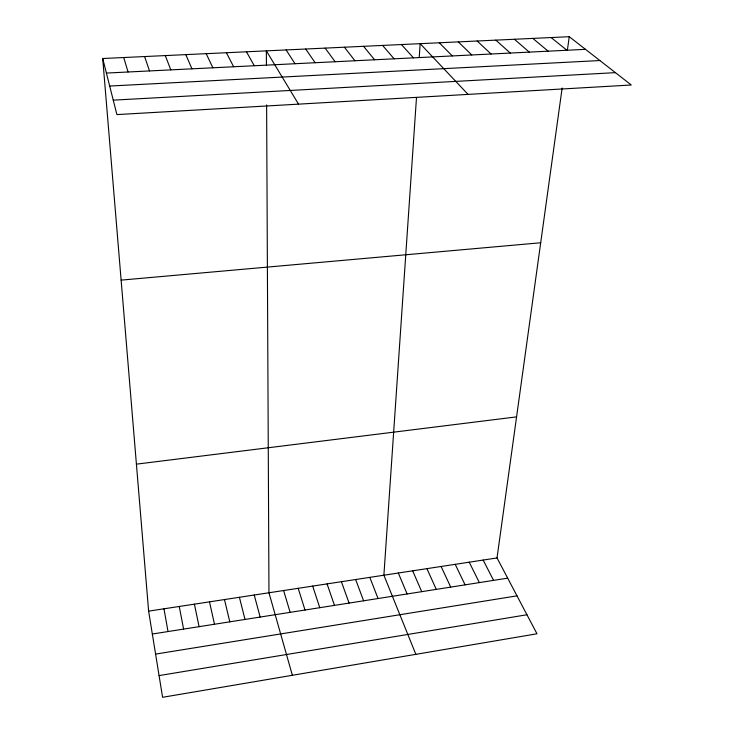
<?xml version="1.0" encoding="UTF-8"?>
<svg xmlns="http://www.w3.org/2000/svg" width="734" height="734" viewBox="0 0 734 734"><rect width="100%" height="100%" fill="white"/><g stroke="black" fill="none" stroke-linecap="round" stroke-linejoin="round"><path stroke-width="1.1" d="M416.499 97.439L383.891 575.217L415.857 654.333M419.233 57.344L420.16 43.673L468.053 94.392M102.714 58.509L116.908 114.596L631.286 85.006L569.254 36.7L102.714 58.509L148.626 611.147L162.59 697.3L536.976 633.791L497.028 557.941L562.143 87.997M567.41 50.013L569.254 36.7M159.067 675.592L526.957 614.753M155.59 654.095L516.993 595.852M152.333 634.02L507.671 578.153M148.626 611.147L497.028 557.941M136.414 464.154L516.571 416.875M121.128 280.122L540.701 242.761M113.247 100.145L615.422 72.648M109.678 86.043L599.861 60.537M106.393 73.07L585.475 49.334M551.106 37.544L566.887 50.251M532.829 38.407L548.16 51.178M514.406 39.26L529.287 52.114M495.845 40.131L510.268 53.059M477.137 41.003L491.092 54.013M458.291 41.884L471.769 54.967M439.299 42.774L452.291 55.931M401.443 44.545L413.453 57.858M382.588 45.425L394.103 58.812M363.578 46.315L374.597 59.784M344.429 47.215L354.935 60.757M325.144 48.114L335.126 61.739M305.693 49.022L315.152 62.729M286.104 49.94L295.022 63.72M298.536 104.145L266.359 50.866L266.424 65.234M246.459 51.793L254.276 65.739M226.402 52.729L233.66 66.766M483.165 560.051L493.56 580.374M469.228 562.18L479.357 582.603M455.208 564.327L465.081 584.851M206.19 53.674L212.878 67.794M441.106 566.483L450.713 587.108M426.931 568.648L436.262 589.384M412.664 570.823L421.729 591.668M185.821 54.628L191.932 68.831M398.323 573.015L407.113 593.962M369.808 577.364L378.047 598.531M165.297 55.591L170.811 69.877M355.651 579.53L363.605 600.807M341.402 581.704L349.081 603.082M327.08 583.897L334.475 605.385M144.598 56.555L149.516 70.932M312.675 586.09L319.785 607.697M298.188 588.31L305.005 610.018M283.618 590.531L290.141 612.349M123.743 57.527L128.046 71.996M292.371 675.28L268.965 592.769L266.616 104.934M254.23 595.026L260.148 617.065M239.403 597.283L245.018 619.45M224.494 599.559L229.797 621.836M209.493 601.852L214.493 624.249M194.409 604.155L199.088 626.671M179.243 606.477L183.601 629.102M163.976 608.807L168.013 631.552"/></g></svg>
